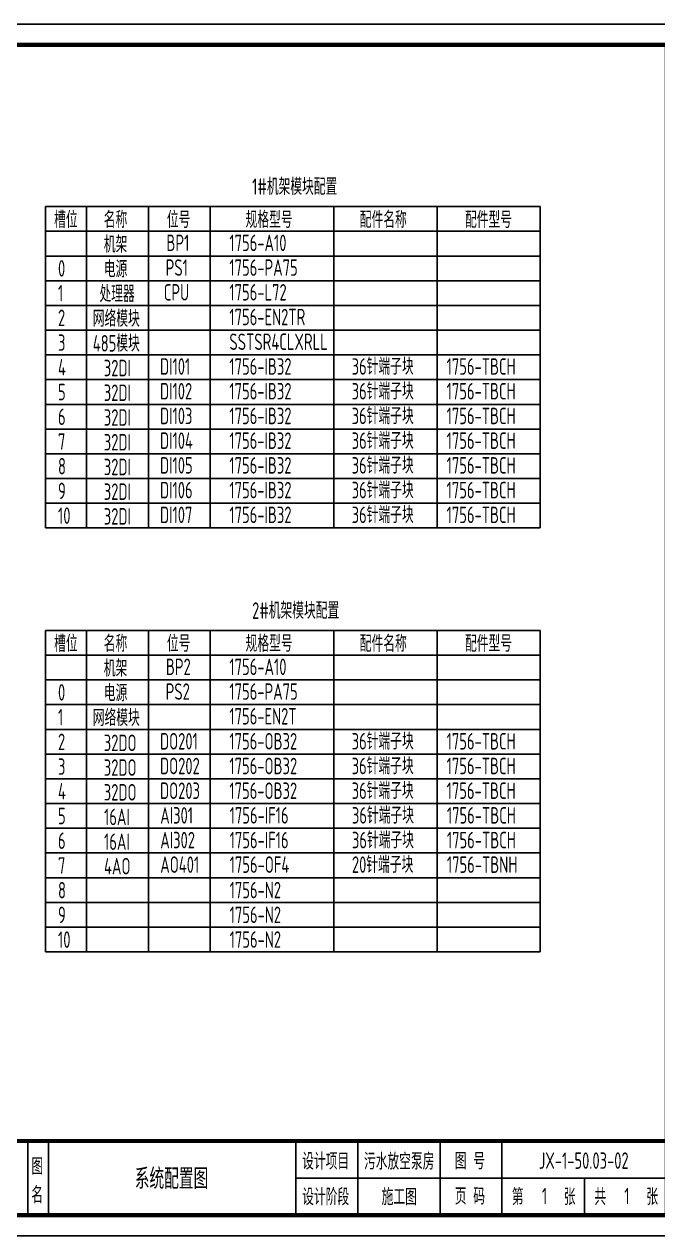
# Model space of a CAD drawing. Header units: millimetres. Extents: x 30557 to 235556, y -116603 to -73383.
# Drawn here: x 124822 to 126359, y -76323 to -73383 of the extents above; entities that cross this region are included whole.
import ezdxf
from ezdxf.enums import TextEntityAlignment as Align

# ---------------------------------------------------------------- set-up
doc = ezdxf.new("R2010")
doc.units = ezdxf.units.MM
doc.layers.add('1', color=3, linetype='Continuous')
doc.layers.add('_Drawing', color=7, linetype='Continuous', lineweight=25)
doc.styles.add('supcon', font='sceie.shx', dxfattribs={"width": 0.75, "height": 40, "bigfont": 'sceic.shx'})

# ---------------------------------------------------------------- blocks, each defined once
blk = doc.blocks.new('supcon图框')
at = {"linetype": 'Continuous'}
for p, q in [((6145.7, 4361.7), (1987.7, 4361.7)), ((1987.7, 1421.7), (6145.7, 1421.7))]:
    blk.add_line(p, q, dxfattribs=at)
for p, q in [((4545.7, 1651.7), (4545.7, 1471.7)), ((4595.7, 1651.7), (4595.7, 1471.7)), ((5195.7, 1651.7), (5195.7, 1471.7)), ((5345.7, 1651.7), (5345.7, 1471.7)), ((5545.7, 1651.7), (5545.7, 1471.7)), ((5695.7, 1651.7), (5695.7, 1471.7)), ((5195.7, 1561.7), (6095.7, 1561.7)), ((5895.7, 1561.7), (5895.7, 1471.7))]:
    blk.add_line(p, q)
at = {"linetype": 'Continuous', "const_width": 10}
blk.add_lwpolyline([(2195.7, 4311.7), (6095.7, 4311.7), (6095.7, 1471.7), (2195.7, 1471.7)], close=True, dxfattribs=at)
blk.add_lwpolyline([(2195.7, 1651.7), (6095.7, 1651.7)], dxfattribs=at)
at = {"style": 'supcon', "width": 0.75}
for s, p in [('设计项目', (5268, 1604.2)), ('图 号', (5618, 1604.2)), ('图', (4568.2, 1590.7)), ('名', (4568.2, 1522.9)), ('设计阶段', (5268, 1518.1)), ('施工图', (5446.5, 1518.1)), ('页 码', (5618, 1518.1)), ('第      张', (5797, 1518.1)), ('共      张', (5997, 1518.1))]:
    blk.add_text(s, height=40, dxfattribs=at).set_placement(p, align=Align.MIDDLE)

msp = doc.modelspace()

# ---------------------------------------------------------------- linework, layer by layer
at = {"color": 7, "lineweight": -3}
for p, q in [((124873, -73825.4), (126073, -73825.4)), ((124873, -73825.4), (124873, -74605.4)), ((124973, -73825.4), (124973, -74605.4)), ((125123, -73825.4), (125123, -74605.4)), ((125273, -73825.4), (125273, -74605.4)), ((125573, -73825.4), (125573, -74605.4)), ((125823, -73825.4), (125823, -74605.4)), ((124873, -73885.4), (126073, -73885.4)), ((124873, -73945.4), (126073, -73945.4)), ((124873, -74005.4), (126073, -74005.4)), ((124873, -74065.4), (126073, -74065.4)), ((124873, -74854.1), (126073, -74854.1)), ((124873, -74854.1), (124873, -75634.1)), ((124973, -74854.1), (124973, -75634.1)), ((125123, -74854.1), (125123, -75634.1)), ((125273, -74854.1), (125273, -75634.1)), ((125573, -74854.1), (125573, -75634.1)), ((125823, -74854.1), (125823, -75634.1)), ((124873, -74914.1), (126073, -74914.1)), ((124873, -74974.1), (126073, -74974.1)), ((124873, -75034.1), (126073, -75034.1)), ((124873, -75094.1), (126073, -75094.1))]:
    msp.add_line(p, q, dxfattribs=at)
at = {"lineweight": -3}
for p, q in [((126073, -73825.4), (126073, -74605.4)), ((124873, -74125.4), (126073, -74125.4)), ((124873, -74185.4), (126073, -74185.4)), ((124873, -74245.4), (126073, -74245.4)), ((124873, -74305.4), (126073, -74305.4)), ((124873, -74365.4), (126073, -74365.4)), ((124873, -74425.4), (126073, -74425.4)), ((124873, -74485.4), (126073, -74485.4)), ((124873, -74545.4), (126073, -74545.4)), ((124873, -74605.4), (126073, -74605.4)), ((126073, -74854.1), (126073, -75634.1)), ((124873, -75154.1), (126073, -75154.1)), ((124873, -75214.1), (126073, -75214.1)), ((124873, -75274.1), (126073, -75274.1)), ((124873, -75334.1), (126073, -75334.1)), ((124873, -75394.1), (126073, -75394.1)), ((124873, -75454.1), (126073, -75454.1)), ((124873, -75514.1), (126073, -75514.1)), ((124873, -75574.1), (126073, -75574.1)), ((124873, -75634.1), (126073, -75634.1))]:
    msp.add_line(p, q, dxfattribs=at)

# ---------------------------------------------------------------- block references
msp.add_blockref('supcon图框', (120284.9, -77744.7))

# ---------------------------------------------------------------- texts
at = {"color": 3, "style": 'supcon', "width": 0.75}
for s, p in [('污水放空泵房', (125731.3, -76140.5)), ('1', (126083.9, -76226.6)), ('1', (126283.9, -76226.6))]:
    msp.add_text(s, height=40, dxfattribs=at).set_placement(p, align=Align.MIDDLE)
at = {"layer": '1', "color": 3, "style": 'supcon', "width": 0.75}
for s, p in [('1#机架模块配置', (125374.4, -73797.1)), ('机架', (125014.6, -73937.3)), ('BP1', (125166.5, -73933.5)), ('1756-A10', (125319.3, -73933.5)), ('电源', (125014.6, -73997.3)), ('PS1', (125164.7, -73993.5)), ('1756-PA75', (125319.3, -73993.5)), ('处理器', (125004.1, -74057.3)), ('CPU', (125160.2, -74053.5)), ('1756-L72', (125319.3, -74053.5)), ('网络模块', (124987.9, -74117.3)), ('1756-EN2TR', (125319.3, -74113.5)), ('485模块', (124987.9, -74177.3)), ('SSTSR4CLXRLL', (125319.3, -74173.5)), ('32DI', (125014.6, -74237.3)), ('DI101', (125151, -74233.5)), ('1756-IB32', (125319.3, -74233.5)), ('36针端子块', (125616, -74233.5)), ('1756-TBCH', (125846.3, -74233.5)), ('32DI', (125014.6, -74297.3)), ('DI102', (125151, -74293.5)), ('1756-IB32', (125319.3, -74293.5)), ('36针端子块', (125616, -74293.5)), ('1756-TBCH', (125846.3, -74293.5)), ('32DI', (125014.6, -74357.3)), ('DI103', (125151, -74353.5)), ('1756-IB32', (125319.3, -74353.5)), ('36针端子块', (125616, -74353.5)), ('1756-TBCH', (125846.3, -74353.5)), ('32DI', (125014.6, -74417.3)), ('DI104', (125151, -74413.5)), ('1756-IB32', (125319.3, -74413.5)), ('36针端子块', (125616, -74413.5)), ('1756-TBCH', (125846.3, -74413.5)), ('32DI', (125014.6, -74477.3)), ('DI105', (125151, -74473.5)), ('1756-IB32', (125319.3, -74473.5)), ('36针端子块', (125616, -74473.5)), ('1756-TBCH', (125846.3, -74473.5)), ('32DI', (125014.6, -74537.3)), ('DI106', (125151, -74533.5)), ('1756-IB32', (125319.3, -74533.5)), ('36针端子块', (125616, -74533.5)), ('1756-TBCH', (125846.3, -74533.5)), ('32DI', (125014.6, -74597.3)), ('DI107', (125151, -74593.5)), ('1756-IB32', (125319.3, -74593.5)), ('36针端子块', (125616, -74593.5)), ('1756-TBCH', (125846.3, -74593.5)), ('2#机架模块配置', (125374.4, -74825.9)), ('机架', (125014.6, -74966)), ('BP2', (125165.3, -74962.3)), ('1756-A10', (125319.3, -74962.3)), ('电源', (125014.6, -75026)), ('PS2', (125164.7, -75022.3)), ('1756-PA75', (125319.3, -75022.3)), ('网络模块', (124987.9, -75086)), ('1756-EN2T', (125319.3, -75082.3)), ('32DO', (125014.6, -75146.8)), ('DO201', (125151, -75143)), ('1756-OB32', (125319.3, -75143)), ('36针端子块', (125616, -75143)), ('1756-TBCH', (125846.3, -75143)), ('32DO', (125014.6, -75206.8)), ('DO202', (125151, -75203)), ('1756-OB32', (125319.3, -75203)), ('36针端子块', (125616, -75203)), ('1756-TBCH', (125846.3, -75203)), ('32DO', (125014.6, -75266.8)), ('DO203', (125151, -75263)), ('1756-OB32', (125319.3, -75263)), ('36针端子块', (125616, -75263)), ('1756-TBCH', (125846.3, -75263)), ('16AI', (125015.2, -75326.6)), ('AI301', (125151.6, -75322.8)), ('1756-IF16', (125319.9, -75322.8)), ('36针端子块', (125616.6, -75322.8)), ('1756-TBCH', (125846.9, -75322.8)), ('16AI', (125015.2, -75386.6)), ('AI302', (125151.6, -75382.8)), ('1756-IF16', (125319.9, -75382.8)), ('36针端子块', (125616.6, -75382.8)), ('1756-TBCH', (125846.9, -75382.8)), ('4AO', (125015.2, -75446)), ('AO401', (125151.6, -75442.3)), ('1756-OF4', (125319.9, -75442.3)), ('20针端子块', (125616.6, -75442.3)), ('1756-TBNH', (125846.9, -75442.3)), ('1756-N2', (125319.9, -75504.1)), ('1756-N2', (125319.9, -75564.1)), ('1756-N2', (125319.9, -75624.1))]:
    msp.add_text(s, height=40, dxfattribs=at).set_placement(p)
at = {"layer": '1', "color": 7, "style": 'supcon', "width": 0.75}
for s, p in [('槽位', (124894.1, -73877.3)), ('名称', (125014.6, -73877.3)), ('位号', (125167.6, -73877.3)), ('规格型号', (125358.6, -73877.3)), ('配件名称', (125635.7, -73877.3)), ('配件型号', (125890.9, -73877.3)), ('0', (124903.5, -73995.5)), ('1', (124903.5, -74055.5)), ('槽位', (124894.1, -74906)), ('名称', (125014.6, -74906)), ('位号', (125167.6, -74906)), ('规格型号', (125358.6, -74906)), ('配件名称', (125635.7, -74906)), ('配件型号', (125890.9, -74906)), ('0', (124903.5, -75024.3)), ('1', (124903.5, -75084.3))]:
    msp.add_text(s, height=40, dxfattribs=at).set_placement(p)
at = {"layer": '1', "color": 0, "style": 'supcon', "width": 0.75}
for s, p in [('2', (124903.5, -74115.5)), ('3', (124903.5, -74175.5)), ('4', (124903.5, -74235.5)), ('5', (124903.5, -74295.5)), ('6', (124903.5, -74355.5)), ('7', (124903.5, -74415.5)), ('8', (124903.5, -74475.5)), ('9', (124903.5, -74535.5)), ('10', (124903.5, -74595.5)), ('2', (124903.5, -75144.3)), ('3', (124903.5, -75204.3)), ('4', (124903.5, -75264.3)), ('5', (124903.5, -75324.3)), ('6', (124903.5, -75384.3)), ('7', (124903.5, -75444.3)), ('8', (124903.5, -75504.3)), ('9', (124903.5, -75564.3)), ('10', (124903.5, -75624.3))]:
    msp.add_text(s, height=40, dxfattribs=at).set_placement(p)
at = {"layer": '_Drawing', "color": 3, "style": 'supcon', "width": 0.75}
for s, height, p in [('JX-1-50.03-02', 40, (126179.1, -76140.5)), ('系统配置图', 50, (125178.9, -76181.9)), ('1', 40, (126083.9, -76226.6)), ('1', 40, (126283.9, -76226.6))]:
    msp.add_text(s, height=height, dxfattribs=at).set_placement(p, align=Align.MIDDLE)

doc.saveas('drawing.dxf')
